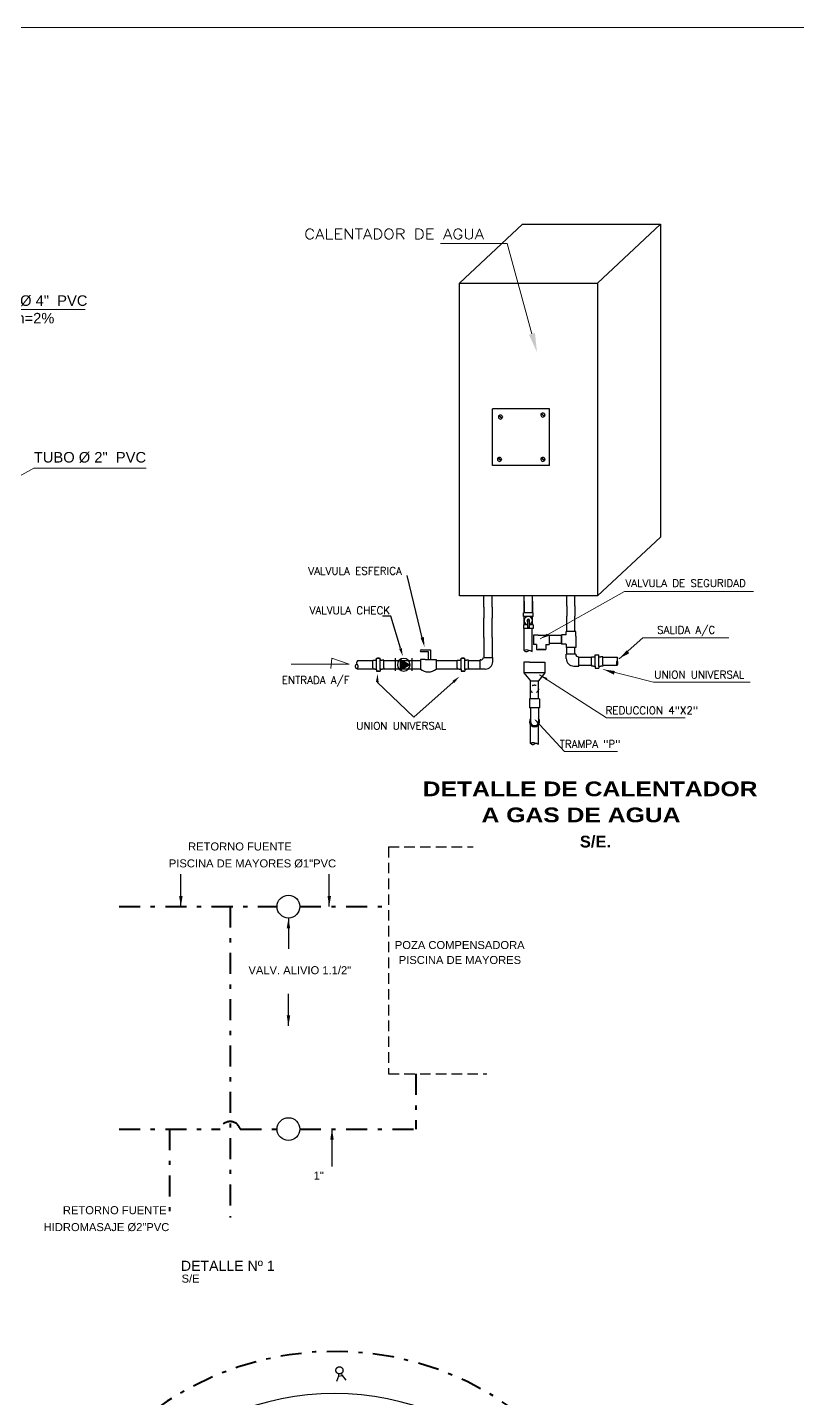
# Model space of a CAD drawing. Header units: millimetres. Extents: x 300 to 403, y 95 to 158.
# Drawn here: x 333.52 to 351.81, y 125.02 to 157.59 of the extents above; entities that cross this region are included whole.
import ezdxf

# ---------------------------------------------------------------- set-up
doc = ezdxf.new("R2010")
doc.units = ezdxf.units.MM
for name, pattern in [('ACAD_ISO03W100', [30, 12, -18]), ('ACAD_ISO04W100', [30.5, 24, -3, 0.5, -3]), ('DASHDOT', [1, 0.5, -0.25, 0, -0.25]), ('HIDDEN2', [4.7625, 3.175, -1.5875]), ('RAYITAS', [0.375, 0.25, -0.125])]:
    doc.linetypes.add(name, pattern=pattern)
doc.layers.get('0').update_dxf_attribs({"lineweight": 15})
for name, color, linetype in [('-', 7, 'Continuous'), ('003', 3, 'Continuous'), ('06', 6, 'Continuous'), ('ACCESORIOS', 2, 'Continuous'), ('AGUAF', 3, 'ACAD_ISO04W100'), ('LIBRERIAS', 1, 'Continuous')]:
    doc.layers.add(name, color=color, linetype=linetype)
for name, color, linetype, lineweight in [('01', 1, 'Continuous', 15), ('02', 2, 'Continuous', 15), ('03', 3, 'Continuous', 30), ('04', 4, 'Continuous', 40), ('COTAS', 1, 'Continuous', 15), ('TEXTO', 3, 'Continuous', 15)]:
    doc.layers.add(name, color=color, linetype=linetype, lineweight=lineweight)
doc.styles.add('ARIAL', font='arial.ttf')
doc.styles.add('ROMANS', font='romans.shx')
doc.styles.add('SANSSERIFBOLD', font='sasb____.pfb')
doc.dimstyles.new('Copy of 1_50', dxfattribs={"dimtxt": 0.11, "dimasz": 0.25, "dimexe": 0.1, "dimexo": 0.03, "dimgap": 0.02, "dimtad": 0, "dimtih": 1, "dimtoh": 1, "dimzin": 2, "dimdsep": 46, "dimtxsty": 'ARIAL', "dimcen": 0.09, "dimclrd": 2, "dimclre": 2, "dimclrt": 3, "dimazin": 0, "dimtfac": 1, "dimtmove": 2, "dimatfit": 3, "dimfxl": 1, "dimtolj": 1, "dimtzin": 0, "dimarcsym": 0})

# ---------------------------------------------------------------- blocks, each defined once
blk = doc.blocks.new('A$C1EDB04F7')
at = {"layer": 'AGUAF'}
for p, q in [((-0.108, 0.088), (-0.235, 0.147)), ((-0.04, 0.134), (-0.046, 0.273))]:
    blk.add_line(p, q, dxfattribs=at)
blk.add_lwpolyline([(-0.108, 0.088), (-0.081, 0.048), (-0.013, 0.093), (-0.04, 0.134)], close=True, dxfattribs=at)
blk.add_circle((0, 0), 0.0848, dxfattribs=at)
blk = doc.blocks.new('CHECK')
at = {"layer": 'ACCESORIOS', "ltscale": 50}
for p, q in [((-0.064, 0.047), (-0.064, -0.053)), ((0.068, 0.047), (0.068, -0.053))]:
    blk.add_line(p, q, dxfattribs=at)
at = {"layer": 'ACCESORIOS', "ltscale": 20}
blk.add_lwpolyline([(-0.024, -0.042), (0.048, 0), (-0.024, 0.042)], close=True, dxfattribs=at)
at = {"layer": 'ACCESORIOS', "ltscale": 50}
blk.add_circle((0, 0), 0.05, dxfattribs=at)
at = {"layer": 'ACCESORIOS', "ltscale": 20}
blk.add_solid([(-0.024, 0.042), (0.048, 0), (-0.024, -0.042)], dxfattribs=at)
blk = doc.blocks.new('A$C58A21757')
at = {"layer": '01'}
blk.add_blockref('CHECK', (0.064, 0.053, -15.446), dxfattribs=at)

msp = doc.modelspace()

# ---------------------------------------------------------------- linework, layer by layer
at = {"color": 5, "ltscale": 0.7}
msp.add_lwpolyline([(299.684, 95.267), (403.016, 95.267), (403.016, 157.588), (299.684, 157.588)], close=True, dxfattribs=at)
at = {"layer": '003'}
for p, q in [((348.555, 152.912), (347.059, 151.518)), ((348.555, 145.481), (347.059, 144.087))]:
    msp.add_line(p, q, dxfattribs=at)
msp.add_lwpolyline([(343.784, 151.518), (345.28, 152.912), (348.555, 152.912), (348.555, 145.481)], dxfattribs=at)
msp.add_lwpolyline([(343.784, 151.518), (347.059, 151.518), (347.059, 144.087), (343.784, 144.087)], close=True, dxfattribs=at)
at = {"layer": '01'}
for p, q in [((344.912, 152.46), (343.334, 152.46)), ((345.504, 150.311), (344.912, 152.46)), ((334.89, 150.892), (332.377, 150.892)), ((333.673, 147.124), (333.245, 146.883)), ((336.343, 147.124), (333.673, 147.124)), ((345.699, 143.067, -20.852), (347.699, 144.193, -46.337)), ((347.706, 144.193), (350.764, 144.193)), ((347.572, 142.596), (348.135, 143.094)), ((339.788, 142.466), (341.166, 142.466)), ((341.166, 142.466), (340.751, 142.612)), ((347.205, 142.339, 17.377), (348.391, 142.041, -46.337)), ((345.686, 142.212), (347.277, 141.194)), ((348.391, 142.041, -46.337), (350.689, 142.041, -46.337)), ((345.589, 141.133), (346.274, 140.395)), ((347.277, 141.194), (349.145, 141.194)), ((346.274, 140.395), (347.534, 140.395))]:
    msp.add_line(p, q, dxfattribs=at)
for points in [[(345.432, 150.291), (345.576, 150.331), (345.623, 149.877)], [(345.862, 143.192), (345.893, 143.133), (345.699, 143.067)], [(347.759, 142.795), (347.814, 142.724), (347.572, 142.596)], [(347.476, 142.303), (347.45, 142.217), (347.205, 142.339)], [(345.87, 142.136), (345.842, 142.087), (345.71, 142.196)], [(345.697, 141.066), (345.657, 141.025), (345.556, 141.164)]]:
    msp.add_solid(points, dxfattribs=at)
at = {"layer": '03'}
for centre in [(339.721, 136.708), (339.721, 131.423)]:
    msp.add_circle(centre, 0.271, dxfattribs=at)
at = {"layer": '04', "linetype": 'DASHDOT'}
for p, q in [((335.697, 136.708), (339.45, 136.708)), ((338.339, 136.708), (338.339, 129.323)), ((339.992, 136.708), (342.097, 136.708)), ((342.747, 132.735), (342.747, 131.423)), ((335.697, 131.423), (338.097, 131.423)), ((336.897, 131.423), (336.897, 129.251)), ((338.577, 131.423), (339.45, 131.423)), ((339.992, 131.423), (342.747, 131.423))]:
    msp.add_line(p, q, dxfattribs=at)
for centre, radius, start, end in [((338.337, 131.353), 0.25, 16.2937, 163.7063), ((340.816, 118.896), 7.25, 334.465, 133.4062)]:
    msp.add_arc(centre, radius, start, end, dxfattribs=at)
at = {"layer": '06', "linetype": 'RAYITAS'}
for p, q in [((342.097, 138.124), (342.097, 132.735)), ((342.097, 138.124), (344.109, 138.124)), ((342.097, 132.735), (344.429, 132.735))]:
    msp.add_line(p, q, dxfattribs=at)
at = {"layer": 'ACCESORIOS'}
for p, q in [((344.571, 147.182), (344.571, 148.532)), ((345.921, 148.532), (344.571, 148.532)), ((345.921, 147.182), (345.921, 148.532)), ((344.709, 148.336), (344.709, 148.332)), ((344.716, 148.365), (344.718, 148.368)), ((344.794, 148.301), (344.716, 148.365)), ((344.796, 148.303), (344.718, 148.368)), ((344.794, 148.301), (344.796, 148.303)), ((344.803, 148.336), (344.803, 148.332)), ((345.717, 148.384), (345.717, 148.38)), ((345.724, 148.413), (345.726, 148.416)), ((345.802, 148.348), (345.724, 148.413)), ((345.804, 148.351), (345.726, 148.416)), ((345.802, 148.348), (345.804, 148.351)), ((345.811, 148.384), (345.811, 148.38)), ((344.685, 147.331), (344.685, 147.328)), ((344.692, 147.36), (344.694, 147.363)), ((344.77, 147.296), (344.692, 147.36)), ((344.772, 147.299), (344.694, 147.363)), ((344.77, 147.296), (344.772, 147.299)), ((344.779, 147.331), (344.779, 147.328)), ((345.717, 147.331), (345.717, 147.328)), ((345.724, 147.36), (345.726, 147.363)), ((345.802, 147.296), (345.724, 147.36)), ((345.804, 147.299), (345.726, 147.363)), ((345.802, 147.296), (345.804, 147.299)), ((345.811, 147.331), (345.811, 147.328)), ((345.921, 147.182), (344.571, 147.182)), ((344.365, 143.819), (344.365, 144.087)), ((344.557, 143.819), (344.557, 144.087)), ((345.316, 143.688), (345.316, 144.087)), ((345.316, 143.964), (345.316, 143.688)), ((345.515, 143.688), (345.515, 144.087)), ((345.515, 143.964), (345.515, 143.688)), ((346.33, 143.851), (346.33, 144.087)), ((346.522, 143.851), (346.522, 144.087)), ((344.365, 143.819), (344.365, 143.56)), ((344.557, 143.819), (344.557, 143.56)), ((345.53, 143.688), (345.305, 143.688)), ((345.305, 143.6), (345.305, 143.688)), ((345.53, 143.6), (345.53, 143.688)), ((346.33, 143.851), (346.33, 143.604)), ((346.522, 143.851), (346.522, 143.604)), ((344.365, 143.095), (344.365, 143.56)), ((344.557, 143.095), (344.557, 143.56)), ((345.53, 143.6), (345.305, 143.6)), ((345.396, 143.399), (345.305, 143.399)), ((345.305, 143.399), (345.305, 143.313)), ((345.53, 143.313), (345.305, 143.313)), ((345.316, 142.788), (345.316, 143.313)), ((345.319, 143.576), (345.319, 143.6)), ((345.319, 143.426), (345.319, 143.576)), ((345.319, 143.426), (345.319, 143.399)), ((345.396, 143.501), (345.396, 143.336)), ((345.438, 143.336), (345.396, 143.336)), ((345.438, 143.501), (345.438, 143.336)), ((345.53, 143.399), (345.438, 143.399)), ((345.508, 142.769), (345.508, 143.313)), ((345.517, 143.576), (345.517, 143.6)), ((345.517, 143.426), (345.517, 143.576)), ((345.517, 143.426), (345.517, 143.399)), ((345.53, 143.399), (345.53, 143.313)), ((346.33, 143.24), (346.33, 143.604)), ((346.522, 143.24), (346.522, 143.604)), ((344.365, 143.095), (344.365, 142.627)), ((344.557, 143.095), (344.557, 142.627)), ((345.537, 143.155), (345.537, 142.93)), ((345.65, 143.155), (345.537, 143.155)), ((345.65, 143.155), (345.8, 143.155)), ((345.8, 143.155), (345.912, 143.155)), ((345.912, 143.146), (345.912, 142.93)), ((346.204, 143.146), (345.912, 143.146)), ((346.28, 143.165), (346.204, 143.165)), ((346.204, 143.165), (346.204, 142.94)), ((346.204, 142.978), (346.204, 143.128)), ((346.318, 143.165), (346.28, 143.165)), ((346.318, 143.165), (346.318, 143.24)), ((346.543, 143.24), (346.318, 143.24)), ((346.543, 143.128), (346.543, 143.24)), ((346.543, 143.128), (346.543, 142.978)), ((346.543, 142.978), (346.543, 142.865)), ((342.874, 142.806), (343.039, 142.806)), ((342.874, 142.764), (343.039, 142.764)), ((343.039, 142.806), (343.091, 142.806)), ((343.039, 142.764), (343.039, 142.575)), ((343.091, 142.806), (343.091, 142.764)), ((343.091, 142.764), (343.091, 142.575)), ((345.337, 142.776), (345.316, 142.788)), ((345.487, 142.776), (345.508, 142.769)), ((345.612, 142.93), (345.537, 142.93)), ((345.612, 142.93), (345.612, 142.893)), ((345.612, 142.893), (345.612, 142.816)), ((345.612, 142.816), (345.837, 142.816)), ((345.8, 142.816), (345.65, 142.816)), ((345.837, 142.93), (345.837, 142.893)), ((345.837, 142.93), (345.912, 142.93)), ((345.837, 142.893), (345.837, 142.816)), ((346.204, 142.954), (345.912, 142.954)), ((346.28, 142.94), (346.204, 142.94)), ((346.318, 142.94), (346.28, 142.94)), ((346.318, 142.94), (346.318, 142.865)), ((346.543, 142.865), (346.318, 142.865)), ((346.543, 142.7), (346.32, 142.7)), ((346.32, 142.602), (346.32, 142.7)), ((346.33, 142.7), (346.33, 142.865)), ((346.522, 142.7), (346.522, 142.865)), ((346.607, 142.639), (346.617, 142.639)), ((346.617, 142.638), (346.617, 142.639)), ((346.617, 142.639), (346.617, 142.639)), ((346.617, 142.421), (346.617, 142.638)), ((346.919, 142.602), (346.919, 142.639)), ((346.919, 142.639), (346.965, 142.639)), ((346.965, 142.639), (347.009, 142.639)), ((347.009, 142.689), (347.052, 142.689)), ((347.009, 142.662), (347.009, 142.689)), ((347.009, 142.641), (347.009, 142.662)), ((347.009, 142.416), (347.009, 142.641)), ((347.052, 142.689), (347.095, 142.689)), ((347.095, 142.662), (347.095, 142.689)), ((347.095, 142.641), (347.095, 142.662)), ((347.095, 142.639), (347.095, 142.641)), ((347.095, 142.414), (347.095, 142.639)), ((347.095, 142.639), (347.141, 142.639)), ((347.186, 142.639), (347.141, 142.639)), ((347.186, 142.602), (347.186, 142.639)), ((341.362, 142.358), (341.723, 142.358)), ((341.363, 142.549), (341.723, 142.55)), ((341.723, 142.563), (341.769, 142.563)), ((341.723, 142.525), (341.723, 142.563)), ((341.723, 142.375), (341.723, 142.525)), ((341.723, 142.375), (341.723, 142.354)), ((341.723, 142.354), (341.723, 142.344)), ((341.769, 142.344), (341.723, 142.344)), ((341.769, 142.563), (341.813, 142.563)), ((341.769, 142.344), (341.813, 142.344)), ((341.813, 142.563), (341.789, 142.563)), ((341.813, 142.344), (341.789, 142.344)), ((341.813, 142.585), (341.813, 142.612)), ((341.813, 142.612), (341.856, 142.612)), ((341.813, 142.564), (341.813, 142.585)), ((341.813, 142.339), (341.813, 142.564)), ((341.813, 142.339), (341.813, 142.297)), ((341.878, 142.612), (341.835, 142.612)), ((341.856, 142.612), (341.899, 142.612)), ((341.899, 142.585), (341.899, 142.612)), ((341.899, 142.564), (341.899, 142.585)), ((341.899, 142.563), (341.899, 142.564)), ((341.922, 142.563), (341.899, 142.563)), ((341.899, 142.563), (341.945, 142.563)), ((341.899, 142.338), (341.899, 142.563)), ((341.922, 142.344), (341.899, 142.344)), ((341.899, 142.344), (341.945, 142.344)), ((341.899, 142.338), (341.899, 142.297)), ((341.99, 142.563), (341.945, 142.563)), ((341.99, 142.344), (341.945, 142.344)), ((341.99, 142.525), (341.99, 142.563)), ((341.99, 142.55), (342.052, 142.55)), ((341.99, 142.375), (341.99, 142.525)), ((341.99, 142.375), (341.99, 142.354)), ((341.99, 142.358), (342.052, 142.358)), ((341.99, 142.354), (341.99, 142.344)), ((342.052, 142.55), (342.857, 142.55)), ((342.052, 142.358), (342.857, 142.358)), ((342.968, 142.575), (342.855, 142.575)), ((342.855, 142.575), (342.855, 142.35)), ((342.968, 142.575), (343.118, 142.575)), ((343.118, 142.575), (343.23, 142.575)), ((343.23, 142.575), (343.23, 142.35)), ((343.23, 142.55), (343.731, 142.55)), ((343.23, 142.358), (343.731, 142.358)), ((343.731, 142.563), (343.776, 142.563)), ((343.731, 142.525), (343.731, 142.563)), ((343.731, 142.375), (343.731, 142.525)), ((343.731, 142.375), (343.731, 142.354)), ((343.731, 142.354), (343.731, 142.344)), ((343.776, 142.344), (343.731, 142.344)), ((343.776, 142.563), (343.82, 142.563)), ((343.776, 142.344), (343.82, 142.344)), ((343.82, 142.563), (343.796, 142.563)), ((343.82, 142.344), (343.796, 142.344)), ((343.82, 142.585), (343.82, 142.612)), ((343.82, 142.612), (343.863, 142.612)), ((343.82, 142.564), (343.82, 142.585)), ((343.82, 142.339), (343.82, 142.564)), ((343.82, 142.339), (343.82, 142.297)), ((343.885, 142.612), (343.842, 142.612)), ((343.863, 142.612), (343.907, 142.612)), ((343.907, 142.585), (343.907, 142.612)), ((343.907, 142.564), (343.907, 142.585)), ((343.907, 142.563), (343.907, 142.564)), ((343.929, 142.563), (343.907, 142.563)), ((343.907, 142.563), (343.952, 142.563)), ((343.907, 142.338), (343.907, 142.563)), ((343.929, 142.344), (343.907, 142.344)), ((343.907, 142.344), (343.952, 142.344)), ((343.907, 142.338), (343.907, 142.297)), ((343.998, 142.563), (343.952, 142.563)), ((343.998, 142.344), (343.952, 142.344)), ((343.998, 142.525), (343.998, 142.563)), ((343.998, 142.55), (344.059, 142.55)), ((343.998, 142.375), (343.998, 142.525)), ((343.998, 142.375), (343.998, 142.354)), ((343.998, 142.358), (344.059, 142.358)), ((343.998, 142.354), (343.998, 142.344)), ((344.059, 142.55), (344.277, 142.55)), ((344.059, 142.358), (344.213, 142.358)), ((344.213, 142.358), (344.277, 142.358)), ((344.287, 142.566), (344.277, 142.566)), ((344.277, 142.565), (344.277, 142.566)), ((344.277, 142.566), (344.277, 142.566)), ((344.277, 142.348), (344.277, 142.565)), ((344.393, 142.348), (344.277, 142.348)), ((344.351, 142.627), (344.573, 142.627)), ((344.573, 142.529), (344.573, 142.627)), ((345.443, 142.515), (345.315, 142.515)), ((345.315, 142.515), (345.315, 142.259)), ((345.443, 142.515), (345.811, 142.515)), ((345.614, 142.515), (345.742, 142.515)), ((345.811, 142.515), (345.811, 142.259)), ((346.501, 142.421), (346.617, 142.421)), ((346.835, 142.623), (346.617, 142.623)), ((346.681, 142.431), (346.617, 142.431)), ((346.835, 142.431), (346.681, 142.431)), ((346.919, 142.623), (346.835, 142.623)), ((346.919, 142.431), (346.835, 142.431)), ((346.919, 142.452), (346.919, 142.602)), ((346.919, 142.452), (346.919, 142.431)), ((346.919, 142.431), (346.919, 142.421)), ((346.965, 142.421), (346.919, 142.421)), ((346.965, 142.421), (347.009, 142.421)), ((347.009, 142.416), (347.009, 142.374)), ((347.009, 142.374), (347.052, 142.374)), ((347.052, 142.374), (347.095, 142.374)), ((347.095, 142.421), (347.141, 142.421)), ((347.095, 142.414), (347.095, 142.374)), ((347.186, 142.421), (347.141, 142.421)), ((347.536, 142.623), (347.186, 142.623)), ((347.186, 142.452), (347.186, 142.602)), ((347.186, 142.452), (347.186, 142.431)), ((347.524, 142.431), (347.186, 142.431)), ((347.186, 142.431), (347.186, 142.421)), ((347.536, 142.452), (347.524, 142.431)), ((347.536, 142.602), (347.544, 142.623)), ((347.536, 142.623), (347.544, 142.623)), ((341.813, 142.297), (341.856, 142.297)), ((341.878, 142.297), (341.835, 142.297)), ((341.856, 142.297), (341.899, 142.297)), ((343.82, 142.297), (343.863, 142.297)), ((343.885, 142.297), (343.842, 142.297)), ((343.863, 142.297), (343.907, 142.297)), ((345.315, 142.259), (345.466, 142.073, -46.337)), ((345.811, 142.259), (345.315, 142.259)), ((345.466, 141.643), (345.466, 142.073)), ((345.466, 142.073), (345.658, 142.073)), ((345.811, 142.259), (345.658, 142.073, -46.337)), ((345.658, 141.643), (345.658, 142.073)), ((345.446, 141.643), (345.446, 141.427)), ((345.68, 141.643), (345.446, 141.643)), ((345.68, 141.427), (345.446, 141.427)), ((345.472, 141.424), (345.472, 141.427)), ((345.472, 141.424), (345.472, 141.166)), ((345.66, 141.424), (345.66, 141.427)), ((345.66, 141.424), (345.66, 141.16)), ((345.68, 141.643), (345.68, 141.427)), ((345.472, 141.166), (345.472, 141.099)), ((345.66, 141.16), (345.66, 141.099))]:
    msp.add_line(p, q, dxfattribs=at)
at = {"layer": 'ACCESORIOS', "color": 1}
for p, q in [((342.906, 143.062), (342.54, 144.571)), ((342.151, 143.608), (341.951, 143.608)), ((342.38, 142.842), (342.151, 143.608)), ((341.83, 142.038), (342.7, 141.205)), ((343.636, 142.042), (342.7, 141.205))]:
    msp.add_line(p, q, dxfattribs=at)
at = {"layer": 'ACCESORIOS', "linetype": 'HIDDEN2', "ltscale": 0.3}
for p, q in [((345.472, 140.584), (345.472, 141.024)), ((345.66, 140.563), (345.66, 141.024)), ((345.639, 140.571), (345.66, 140.563))]:
    msp.add_line(p, q, dxfattribs=at)
at = {"layer": 'ACCESORIOS', "linetype": 'HIDDEN2'}
msp.add_line((345.489, 140.571), (345.468, 140.583), dxfattribs=at)
at = {"layer": 'ACCESORIOS', "linetype": 'ACAD_ISO03W100', "ltscale": 0.0005}
msp.add_circle((345.562, 141.875), 0.096, dxfattribs=at)
at = {"layer": 'ACCESORIOS'}
for centre, radius, start, end in [((344.756, 148.334), 0.0469, 2.2924, 177.7076), ((344.756, 148.334), 0.0469, 182.2924, 357.7076), ((345.764, 148.382), 0.0469, 2.2924, 177.7076), ((345.764, 148.382), 0.0469, 182.2924, 357.7076), ((344.732, 147.329), 0.0469, 2.2924, 177.7076), ((344.732, 147.329), 0.0469, 182.2924, 357.7076), ((345.764, 147.329), 0.0469, 2.2924, 177.7076), ((345.764, 147.329), 0.0469, 182.2924, 357.7076), ((345.417, 143.501), 0.0985, 282.3128, 257.6872), ((345.417, 143.501), 0.0315, 311.8593, 228.1407), ((345.417, 143.501), 0.0208, 0, 180), ((342.874, 142.785), 0.0208, 90, 270), ((345.374, 142.836), 0.0709, 238.0752, 301.9248), ((345.449, 142.716), 0.0709, 58.0752, 121.9248), ((346.605, 142.702), 0.0623, 181.0845, 271.7156), ((341.358, 142.41), 0.053, 100.0885, 266.6501), ((341.413, 142.496), 0.074, 134.7233, 225.2767), ((341.321, 142.403), 0.0572, 306.5452, 45.2767), ((343.043, 142.575), 0.293, 230.1944, 309.8056), ((344.288, 142.628), 0.0623, 268.2844, 358.9155), ((344.393, 142.529), 0.181, 270, 0), ((346.501, 142.602), 0.181, 180, 270), ((347.596, 142.565), 0.0709, 148.0752, 211.9248), ((347.476, 142.49), 0.0709, 328.0752, 31.9248), ((345.566, 141.099), 0.12, 141.7075, 38.439), ((345.566, 141.099), 0.0939, 180, 3.644)]:
    msp.add_arc(centre, radius, start, end, dxfattribs=at)
at = {"layer": 'ACCESORIOS', "linetype": 'HIDDEN2', "ltscale": 0.3}
for centre, start, end in [((345.526, 140.631), 238.0752, 301.9248), ((345.601, 140.51), 58.0752, 121.9248)]:
    msp.add_arc(centre, 0.0709, start, end, dxfattribs=at)
at = {"layer": 'ACCESORIOS'}
for points in [[(345.434, 142.785), (345.416, 142.794), (345.377, 142.813), (345.337, 142.794), (345.316, 142.788)], [(347.527, 142.55), (347.518, 142.531), (347.499, 142.493), (347.518, 142.452), (347.524, 142.431)]]:
    msp.add_open_spline(points, degree=3, knots=[0, 0, 0, 0, 0.01958069, 0.04127124, 0.04127124, 0.04127124, 0.04127124], dxfattribs=at)
at = {"layer": 'ACCESORIOS', "linetype": 'HIDDEN2', "ltscale": 0.3}
msp.add_open_spline([(345.587, 140.58), (345.568, 140.589), (345.529, 140.608), (345.489, 140.589), (345.468, 140.583)], degree=3, knots=[0, 0, 0, 0, 0.01958069, 0.04127124, 0.04127124, 0.04127124, 0.04127124], dxfattribs=at)
at = {"layer": 'ACCESORIOS', "color": 1}
for points in [[(342.858, 143.092), (342.936, 143.11), (342.954, 142.868)], [(342.348, 142.832), (342.412, 142.851), (342.437, 142.65)], [(341.863, 142.037), (341.797, 142.04), (341.838, 142.238)], [(343.658, 142.017), (343.614, 142.067), (343.785, 142.175)]]:
    msp.add_solid(points, dxfattribs=at)
at = {"layer": 'COTAS', "ltscale": 0.15}
for p, q in [((348.135, 143.094), (350.179, 143.094)), ((340.751, 142.612), (340.726, 142.362))]:
    msp.add_line(p, q, dxfattribs=at)
at = {"layer": 'LIBRERIAS'}
msp.add_arc((340.816, 118.896), 6.25, 270, 180, dxfattribs=at)

# ---------------------------------------------------------------- block references
at = {"layer": '-', "xscale": -3, "yscale": 3, "zscale": 3, "rotation": 180}
msp.add_blockref('A$C58A21757', (342.266, 142.61), dxfattribs=at)
at = {"layer": '01', "rotation": 155.8081140828268}
msp.add_blockref('A$C1EDB04F7', (340.932, 125.694), dxfattribs=at)

# ---------------------------------------------------------------- texts
at = {"layer": '01', "color": 3, "char_height": 0.25, "attachment_point": 2, "style": 'ARIAL'}
for s, insert in [('TUBO %%c 4"  PVC \\P m=2%', (333.614, 151.225)), ('TUBO %%c 2"  PVC ', (335.007, 147.504))]:
    msp.add_mtext(s, dxfattribs=dict(at, insert=insert))
at = {"layer": '02', "style": 'ARIAL'}
msp.add_text('S/E', height=0.19, dxfattribs=at).set_placement((337.183, 127.778))
at = {"layer": '04', "color": 5, "linetype": 'DASHDOT', "style": 'SANSSERIFBOLD', "width": 1.2}
for s, p in [('DETALLE DE CALENTADOR', (342.909, 139.329)), ('A GAS DE AGUA', (344.306, 138.711))]:
    msp.add_text(s, height=0.35, dxfattribs=at).set_placement(p)
at = {"layer": '04', "style": 'ARIAL'}
msp.add_text('DETALLE Nº 1', height=0.24, dxfattribs=at).set_placement((337.166, 128.057))
at = {"layer": '04', "color": 5, "linetype": 'DASHDOT', "insert": (347.381, 138.248), "char_height": 0.28, "attachment_point": 6, "style": 'SANSSERIFBOLD'}
msp.add_mtext('S/E.', dxfattribs=at)
at = {"layer": 'ACCESORIOS', "color": 4, "style": 'ROMANS', "width": 1.2}
msp.add_text('CALENTADOR DE AGUA', height=0.24, dxfattribs=at).set_placement((340.096, 152.561))
at = {"layer": 'ACCESORIOS', "style": 'ROMANS'}
for s, p in [('VALVULA ESFERICA', (340.193, 144.591)), ('VALVULA DE SEGURIDAD', (347.724, 144.299)), ('VALVULA CHECK', (340.223, 143.653)), ('SALIDA A/C', (348.476, 143.188)), ('ENTRADA A/F', (339.562, 141.997)), ('UNION UNIVERSAL', (348.411, 142.125)), ('REDUCCION 4"X2"', (347.252, 141.278)), ('UNION UNIVERSAL', (341.333, 140.912)), ('TRAMPA "P"', (346.163, 140.477))]:
    msp.add_text(s, height=0.18, dxfattribs=at).set_placement(p)
at = {"layer": 'TEXTO', "style": 'ARIAL'}
for s, p in [('RETORNO FUENTE ', (337.337, 138.041)), ('PISCINA DE MAYORES %%C1"PVC', (336.88, 137.639)), ('POZA COMPENSADORA', (342.248, 135.7)), ('PISCINA DE MAYORES', (342.341, 135.345)), ('VALV. ALIVIO 1.1/2"', (338.771, 135.102)), ('1"', (340.32, 130.226)), ('RETORNO FUENTE ', (334.364, 129.403)), ('HIDROMASAJE %%C2"PVC', (333.907, 129.001))]:
    msp.add_text(s, height=0.19, dxfattribs=at).set_placement(p)

# ---------------------------------------------------------------- leaders
at = {"layer": '01'}
for points in [[(337.166, 136.708), (337.166, 137.481)], [(340.69, 136.708), (340.69, 137.481)], [(339.721, 136.438), (339.721, 135.703)], [(339.721, 133.873), (339.721, 134.637)], [(340.755, 131.423), (340.755, 130.536)]]:
    msp.add_leader(points, dimstyle='Copy of 1_50', override={"dimgap": 0.02, "dimtad": 0}, dxfattribs=at)

doc.saveas('drawing.dxf')
